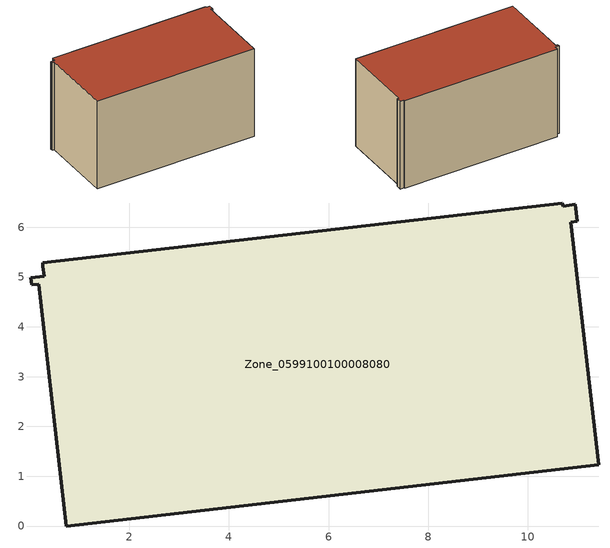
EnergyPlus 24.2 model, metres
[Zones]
Zone_0599100100008080
 floor ground (C_G): 0.18,4.86 0.04,4.84 0.02,4.98 0.29,5.02 0.26,5.22 0.26,5.28 10.7,6.49 10.71,6.42 10.95,6.46 11,6.12 10.86,6.1 11.42,1.23 0.73,0 z0
 wall outside (C_F): 0.73,0 11.42,1.23 10.86,6.1 11,6.12 10.95,6.46 10.71,6.42 10.7,6.49 0.26,5.28 0.26,5.22 0.29,5.02 0.02,4.98 0.04,4.84 0.18,4.86 0.73,0 z0:6.17
 roof outside (C_R): 0.18,4.86 0.73,0 11.42,1.23 10.86,6.1 11,6.12 10.95,6.46 10.71,6.42 10.7,6.49 0.26,5.28 0.26,5.22 0.29,5.02 0.02,4.98 0.04,4.84 z6.17
[BUILDING]
Pand.0599100100008080: North Axis=0; Terrain=City; Loads Convergence Tolerance Value=0.04; Temperature Convergence Tolerance Value=0.4; Solar Distribution=FullExterior; Maximum Number of Warmup Days=25; Minimum Number of Warmup Days=1
[Site:Location]
Rotterdam.The.Hague.AP_ZH_NLD Design_Conditions: Latitude=51.96; Longitude=4.45; Time Zone=1; Elevation=-4.5
[SITE:GROUNDTEMPERATURE:BUILDINGSURFACE]
18, 18, 18, 18, 18, 18, 18, 18, 18, 18, 18, 18
[MATERIAL] Thermal Absorptance=0.9; Solar Absorptance=0.7; Visible Absorptance=0.7
Name | Roughness | Thickness | Conductivity | Density | Specific Heat
G.TC.2015-2018 | MediumSmooth | 0.15 | 0.0428571 | 540 | 1210
F.TC.2015-2018 | Rough | 0.3 | 0.0666667 | 1920 | 840
R.TC.2015-2018 | MediumRough | 0.2 | 0.0333333 | 1500 | 1000
[CONSTRUCTION]
C_G: G.TC.2015-2018
C_F: F.TC.2015-2018
C_R: R.TC.2015-2018
[ZONE]
Zone_0599100100008080: Type=1; Multiplier=1; Ceiling Height=Autocalculate; Volume=Autocalculate; Floor Area=autocalculate; Part of Total Floor Area=Yes
[ZONEINFILTRATION:DESIGNFLOWRATE]
Infil_Zone_0599100100008080: Zone or ZoneList or Space or SpaceList=Zone_0599100100008080; Schedule=AlwaysOn; Design Flow Rate Calculation Method=Flow/Area; Flow Rate per Floor Area=0.0015; Constant Term Coefficient=1; Temperature Term Coefficient=0; Velocity Term Coefficient=0; Velocity Squared Term Coefficient=0
[HVACTEMPLATE:ZONE:IDEALLOADSAIRSYSTEM]
Zone_0599100100008080: Maximum Heating Supply Air Temperature=50; Minimum Cooling Supply Air Temperature=13; Maximum Heating Supply Air Humidity Ratio=0.0156; Minimum Cooling Supply Air Humidity Ratio=0.0077; Heating Limit=NoLimit; Cooling Limit=NoLimit; Dehumidification Control Type=ConstantSensibleHeatRatio; Cooling Sensible Heat Ratio=0.7; Dehumidification Setpoint=60; Humidification Control Type=None; Humidification Setpoint=30; Outdoor Air Method=None; Outdoor Air Flow Rate per Person=0.00944; Outdoor Air Flow Rate per Zone Floor Area=0; Outdoor Air Flow Rate per Zone=0; Demand Controlled Ventilation Type=None; Outdoor Air Economizer Type=NoEconomizer; Heat Recovery Type=None; Sensible Heat Recovery Effectiveness=0.7; Latent Heat Recovery Effectiveness=0.65
[ZONECONTROL:THERMOSTAT]
ThermostatControl_Zone_0599100100008080: Zone or ZoneList=Zone_0599100100008080; Control Type Schedule=DualSetpointControlType; Control 1=Thermostat_Zone_0599100100008080; Temperature Difference Between Cutout And Setpoint=0
[THERMOSTATSETPOINT:DUALSETPOINT]
Thermostat_Zone_0599100100008080: Heating Setpoint Temperature Schedule=HeatingSetpoint_Zone_0599100100008080; Cooling Setpoint Temperature Schedule=CoolingSetpoint_Zone_0599100100008080
[SCHEDULE:COMPACT]
HeatingSetpoint_Zone_0599100100008080: Through: 12/31, For: AllDays, Until: 24:00, 21
CoolingSetpoint_Zone_0599100100008080: Through: 12/31, For: AllDays, Until: 24:00, 24
DualSetpointControlType: Through: 12/31, For: AllDays, Until: 24:00, 4
AlwaysOn: Through: 12/31, For: AllDays, Until: 24:00, 1
